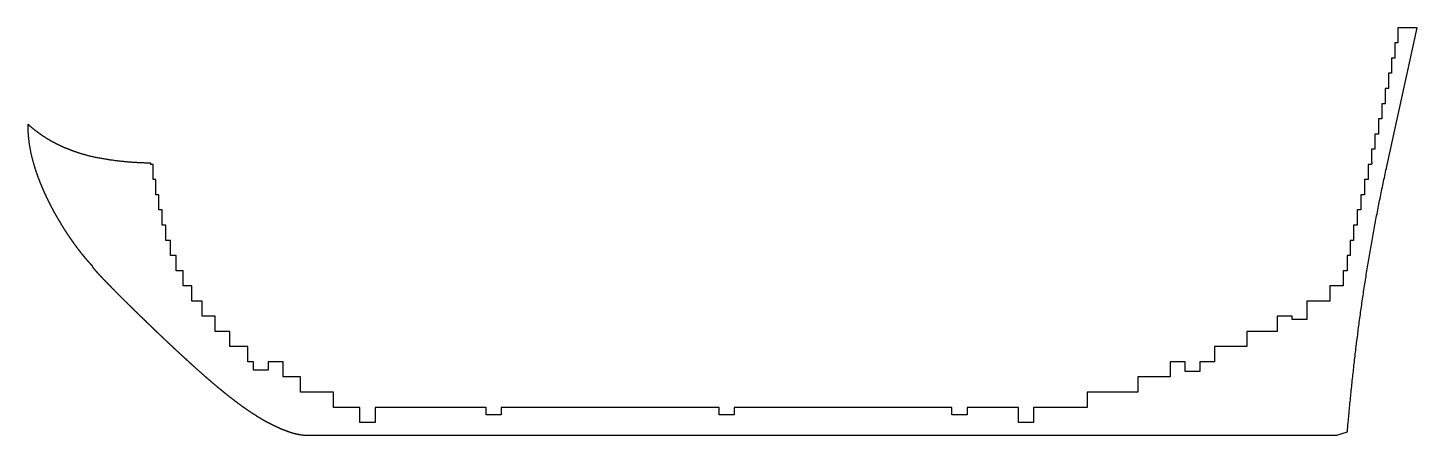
# Model space of a CAD drawing. Header units: millimetres. Extents: x -1 to 273, y 2 to 82.
import ezdxf

# ---------------------------------------------------------------- set-up
doc = ezdxf.new("R2010")
doc.units = ezdxf.units.MM
doc.layers.get('0').update_dxf_attribs({"linetype": 'CONTINUOUS'})

msp = doc.modelspace()

# ---------------------------------------------------------------- linework, layer by layer
for p, q in [((267.19, 55.31), (273.13, 82.38)), ((273.13, 82.38), (269.32, 82.38)), ((269.32, 82.38), (269.32, 79.38)), ((269.32, 79.38), (268.7, 79.38)), ((268.7, 79.38), (268.7, 76.38)), ((268.7, 76.38), (268.07, 76.38)), ((268.07, 76.38), (268.07, 73.38)), ((268.07, 73.38), (267.44, 73.38)), ((267.44, 73.38), (267.44, 70.38)), ((267.44, 70.38), (266.79, 70.38)), ((266.79, 70.38), (266.79, 67.38)), ((266.79, 67.38), (266.14, 67.38)), ((266.14, 67.38), (266.14, 64.38)), ((266.14, 64.38), (265.47, 64.38)), ((265.47, 64.38), (265.47, 61.38)), ((265.47, 61.38), (264.79, 61.38)), ((264.79, 61.38), (264.79, 58.38)), ((264.79, 58.38), (264.11, 58.38)), ((264.11, 58.38), (264.11, 55.74)), ((23.46, 55.38), (23.01, 55.38)), ((23.46, 52.38), (23.46, 55.38)), ((264.11, 55.38), (263.41, 55.38)), ((263.41, 55.38), (263.41, 52.38)), ((264.11, 55.74), (264.19, 55.74)), ((23.97, 52.38), (23.46, 52.38)), ((23.97, 49.38), (23.97, 52.38)), ((263.41, 52.38), (262.7, 52.38)), ((262.7, 52.38), (262.7, 49.38)), ((24.55, 49.38), (23.97, 49.38)), ((24.55, 46.38), (24.55, 49.38)), ((262.7, 49.38), (261.98, 49.38)), ((261.98, 49.38), (261.98, 46.38)), ((25.21, 46.38), (24.55, 46.38)), ((25.21, 43.38), (25.21, 46.38)), ((261.98, 46.38), (261.27, 46.38)), ((261.27, 46.38), (261.27, 43.38)), ((25.98, 43.38), (25.21, 43.38)), ((25.98, 40.38), (25.98, 43.38)), ((261.27, 43.38), (260.56, 43.38)), ((260.56, 43.38), (260.56, 40.38)), ((26.89, 40.38), (25.98, 40.38)), ((26.89, 37.38), (26.89, 40.38)), ((260.56, 40.38), (259.89, 40.38)), ((259.89, 40.38), (259.89, 37.38)), ((27.99, 37.38), (26.89, 37.38)), ((27.99, 34.38), (27.99, 37.38)), ((259.89, 37.38), (259.28, 37.38)), ((259.28, 37.38), (259.28, 34.38)), ((29.36, 34.38), (27.99, 34.38)), ((29.36, 31.38), (29.36, 34.38)), ((259.28, 34.38), (258.51, 34.38)), ((258.51, 34.38), (258.51, 31.38)), ((31.07, 31.38), (29.36, 31.38)), ((31.07, 28.38), (31.07, 31.38)), ((258.51, 31.38), (255.85, 31.38)), ((255.85, 31.38), (255.85, 28.38)), ((33.16, 28.38), (31.07, 28.38)), ((33.16, 25.38), (33.16, 28.38)), ((255.85, 28.38), (251.31, 28.38)), ((251.31, 28.38), (251.31, 24.72)), ((35.68, 25.38), (33.16, 25.38)), ((35.68, 22.38), (35.68, 25.38)), ((248.41, 25.38), (245.44, 25.38)), ((245.44, 25.38), (245.44, 22.38)), ((248.41, 24.72), (248.41, 25.38)), ((251.31, 24.72), (248.41, 24.72)), ((38.61, 22.38), (35.68, 22.38)), ((38.61, 19.38), (38.61, 22.38)), ((245.44, 22.38), (239.45, 22.38)), ((239.45, 22.38), (239.45, 19.38)), ((42.17, 19.38), (38.61, 19.38)), ((42.17, 16.38), (42.17, 19.38)), ((239.45, 19.38), (233.1, 19.38)), ((233.1, 19.38), (233.1, 16.38)), ((43.25, 16.38), (42.17, 16.38)), ((43.25, 14.73), (43.25, 16.38)), ((46.15, 14.73), (43.25, 14.73)), ((49.15, 16.38), (46.15, 16.38)), ((46.15, 16.38), (46.15, 14.73)), ((49.15, 13.38), (49.15, 16.38)), ((227.3, 16.38), (224.3, 16.38)), ((224.3, 16.38), (224.3, 13.38)), ((227.3, 14.45), (227.3, 16.38)), ((230.2, 14.45), (227.3, 14.45)), ((233.1, 16.38), (230.2, 16.38)), ((230.2, 16.38), (230.2, 14.45)), ((52.56, 13.38), (49.15, 13.38)), ((52.56, 10.38), (52.56, 13.38)), ((224.3, 13.38), (217.97, 13.38)), ((217.97, 13.38), (217.97, 10.38)), ((59.04, 10.38), (52.56, 10.38)), ((59.04, 7.38), (59.04, 10.38)), ((217.97, 10.38), (207.95, 10.38)), ((207.95, 10.38), (207.95, 7.38)), ((64.27, 7.38), (59.04, 7.38)), ((64.27, 4.38), (64.27, 7.38)), ((89.21, 7.38), (67.27, 7.38)), ((67.27, 7.38), (67.27, 4.38)), ((89.21, 5.88), (89.21, 7.38)), ((92.21, 5.88), (89.21, 5.88)), ((135.22, 7.38), (92.21, 7.38)), ((92.21, 7.38), (92.21, 5.88)), ((135.22, 5.88), (135.22, 7.38)), ((138.22, 5.88), (135.22, 5.88)), ((181.23, 7.38), (138.22, 7.38)), ((138.22, 7.38), (138.22, 5.88)), ((181.23, 5.88), (181.23, 7.38)), ((184.23, 5.88), (181.23, 5.88)), ((194.35, 7.38), (184.23, 7.38)), ((184.23, 7.38), (184.23, 5.88)), ((194.35, 4.38), (194.35, 7.38)), ((207.95, 7.38), (197.35, 7.38)), ((197.35, 7.38), (197.35, 4.38)), ((67.27, 4.38), (64.27, 4.38)), ((197.35, 4.38), (194.35, 4.38)), ((53.58, 1.88), (257.26, 1.88)), ((257.26, 1.88), (259.34, 2.57))]:
    msp.add_line(p, q)
for points, degree, knots in [([(-1.31, 63.33), (-1.32, 62.87), (-1.31, 61.95), (-1.22, 60.55), (-0.96, 58.63), (-0.47, 56.42), (0.06, 54.65), (0.5, 53.38), (0.78, 52.62), (0.88, 52.38)], 5, [0, 0, 0, 0, 0, 0, 0.0285714, 0.0571429, 0.0857143, 0.1142857, 0.1277116, 0.1277116, 0.1277116, 0.1277116, 0.1277116, 0.1277116]), ([(1.12, 61.38), (1.06, 61.42), (0.54, 61.79), (0.04, 62.17), (-0.44, 62.56), (-0.92, 62.97), (-1.31, 63.33)], 5, [-0.1149909, -0.1149909, -0.1149909, -0.1149909, -0.1149909, -0.1149909, -0.1, 0, 0, 0, 0, 0, 0]), ([(6.69, 58.38), (6.48, 58.46), (5.73, 58.77), (4.54, 59.31), (3.42, 59.9), (2.35, 60.54), (1.5, 61.11), (1.12, 61.38)], 5, [-0.3370157, -0.3370157, -0.3370157, -0.3370157, -0.3370157, -0.3370157, -0.3, -0.2, -0.1149909, -0.1149909, -0.1149909, -0.1149909, -0.1149909, -0.1149909]), ([(22.98, 55.62), (22.84, 55.63), (21.91, 55.65), (20.22, 55.71), (17.84, 55.87), (14.84, 56.21), (11.75, 56.77), (9.5, 57.37), (7.96, 57.89), (7.04, 58.24), (6.69, 58.38)], 5, [-0.8181917, -0.8181917, -0.8181917, -0.8181917, -0.8181917, -0.8181917, -0.8, -0.7, -0.6, -0.5, -0.4, -0.3370157, -0.3370157, -0.3370157, -0.3370157, -0.3370157, -0.3370157]), ([(0.88, 52.38), (0.98, 52.1), (1.22, 51.5), (1.46, 50.9), (1.72, 50.3), (2, 49.7), (2.15, 49.38)], 5, [0.12771161, 0.12771161, 0.12771161, 0.12771161, 0.12771161, 0.12771161, 0.14285714, 0.16056057, 0.16056057, 0.16056057, 0.16056057, 0.16056057, 0.16056057]), ([(2.15, 49.38), (2.24, 49.18), (2.52, 48.57), (2.82, 47.97), (3.12, 47.37), (3.43, 46.78), (3.65, 46.38)], 5, [0.16056057, 0.16056057, 0.16056057, 0.16056057, 0.16056057, 0.16056057, 0.17142857, 0.19354025, 0.19354025, 0.19354025, 0.19354025, 0.19354025, 0.19354025]), ([(3.65, 46.38), (3.71, 46.26), (4.04, 45.65), (4.38, 45.04), (4.73, 44.44), (5.09, 43.85), (5.38, 43.38)], 5, [0.19354025, 0.19354025, 0.19354025, 0.19354025, 0.19354025, 0.19354025, 0.2, 0.22763931, 0.22763931, 0.22763931, 0.22763931, 0.22763931, 0.22763931]), ([(5.38, 43.38), (5.39, 43.36), (5.7, 42.86), (6.09, 42.24), (6.48, 41.64), (6.88, 41.05), (7.27, 40.49), (7.35, 40.38)], 5, [0.22763931, 0.22763931, 0.22763931, 0.22763931, 0.22763931, 0.22763931, 0.22857143, 0.25714286, 0.26434744, 0.26434744, 0.26434744, 0.26434744, 0.26434744, 0.26434744]), ([(7.35, 40.38), (7.58, 40.05), (8.03, 39.41), (8.49, 38.8), (8.94, 38.21), (9.4, 37.65), (9.62, 37.38)], 5, [0.26434744, 0.26434744, 0.26434744, 0.26434744, 0.26434744, 0.26434744, 0.28571429, 0.30615567, 0.30615567, 0.30615567, 0.30615567, 0.30615567, 0.30615567]), ([(9.62, 37.38), (9.7, 37.27), (10.06, 36.84), (10.42, 36.42), (10.77, 36.02), (11.13, 35.64), (11.39, 35.36)], 5, [0.30615567, 0.30615567, 0.30615567, 0.30615567, 0.30615567, 0.30615567, 0.31428571, 0.33931088, 0.33931088, 0.33931088, 0.33931088, 0.33931088, 0.33931088]), ([(11.39, 35.36), (11.38, 35.33), (11.4, 35.24), (11.5, 35.08), (11.68, 34.85), (11.94, 34.55), (12.08, 34.38)], 5, [0, 0, 0, 0, 0, 0, 0.04, 0.07910075, 0.07910075, 0.07910075, 0.07910075, 0.07910075, 0.07910075]), ([(12.08, 34.38), (12.09, 34.37), (12.24, 34.2), (12.59, 33.81), (13.09, 33.27), (13.69, 32.64), (14.39, 31.92), (14.81, 31.49), (14.92, 31.38)], 5, [0.07910075, 0.07910075, 0.07910075, 0.07910075, 0.07910075, 0.07910075, 0.08, 0.12, 0.16, 0.17313329, 0.17313329, 0.17313329, 0.17313329, 0.17313329, 0.17313329]), ([(14.92, 31.38), (15.14, 31.15), (15.68, 30.61), (16.26, 30.02), (16.87, 29.41), (17.52, 28.76), (17.91, 28.38)], 5, [0.17313329, 0.17313329, 0.17313329, 0.17313329, 0.17313329, 0.17313329, 0.2, 0.23734716, 0.23734716, 0.23734716, 0.23734716, 0.23734716, 0.23734716]), ([(17.91, 28.38), (17.94, 28.35), (18.38, 27.91), (18.97, 27.33), (19.58, 26.73), (20.21, 26.11), (20.82, 25.52), (20.97, 25.38)], 5, [0.23734716, 0.23734716, 0.23734716, 0.23734716, 0.23734716, 0.23734716, 0.24, 0.28, 0.29269415, 0.29269415, 0.29269415, 0.29269415, 0.29269415, 0.29269415]), ([(20.97, 25.38), (21.29, 25.07), (21.9, 24.48), (22.52, 23.88), (23.15, 23.27), (23.78, 22.67), (24.08, 22.38)], 5, [0.29269415, 0.29269415, 0.29269415, 0.29269415, 0.29269415, 0.29269415, 0.32, 0.34467652, 0.34467652, 0.34467652, 0.34467652, 0.34467652, 0.34467652]), ([(24.08, 22.38), (24.27, 22.2), (24.9, 21.6), (25.54, 20.99), (26.17, 20.39), (26.81, 19.79), (27.25, 19.38)], 5, [0.34467652, 0.34467652, 0.34467652, 0.34467652, 0.34467652, 0.34467652, 0.36, 0.39620197, 0.39620197, 0.39620197, 0.39620197, 0.39620197, 0.39620197]), ([(261.08, 19.38), (261.18, 20.19), (261.28, 21), (261.38, 21.81), (261.4, 22), (261.43, 22.19), (261.45, 22.38)], 3, [-0.69504197, -0.69504197, -0.69504197, -0.69504197, -0.64991787, -0.64991787, -0.64991787, -0.63944524, -0.63944524, -0.63944524, -0.63944524]), ([(27.25, 19.38), (27.3, 19.33), (27.84, 18.83), (28.49, 18.22), (29.14, 17.62), (29.79, 17.02), (30.38, 16.48), (30.5, 16.38)], 5, [0.39620197, 0.39620197, 0.39620197, 0.39620197, 0.39620197, 0.39620197, 0.4, 0.44, 0.44959459, 0.44959459, 0.44959459, 0.44959459, 0.44959459, 0.44959459]), ([(30.5, 16.38), (30.86, 16.05), (31.55, 15.42), (32.23, 14.82), (32.9, 14.22), (33.55, 13.65), (33.86, 13.38)], 5, [0.44959459, 0.44959459, 0.44959459, 0.44959459, 0.44959459, 0.44959459, 0.48, 0.50740659, 0.50740659, 0.50740659, 0.50740659, 0.50740659, 0.50740659]), ([(33.86, 13.38), (34, 13.25), (34.59, 12.74), (35.32, 12.12), (36.04, 11.51), (36.73, 10.94), (37.28, 10.49), (37.42, 10.38)], 5, [0.50740659, 0.50740659, 0.50740659, 0.50740659, 0.50740659, 0.50740659, 0.52, 0.56, 0.57336263, 0.57336263, 0.57336263, 0.57336263, 0.57336263, 0.57336263]), ([(37.42, 10.38), (37.7, 10.15), (38.38, 9.61), (39.18, 8.98), (39.97, 8.38), (40.73, 7.83), (41.22, 7.47), (41.36, 7.38)], 5, [0.57336263, 0.57336263, 0.57336263, 0.57336263, 0.57336263, 0.57336263, 0.6, 0.64, 0.65479075, 0.65479075, 0.65479075, 0.65479075, 0.65479075, 0.65479075]), ([(41.36, 7.38), (41.59, 7.22), (42.17, 6.81), (43.08, 6.19), (44.07, 5.57), (44.99, 5.02), (45.69, 4.63), (46.07, 4.43), (46.17, 4.38)], 5, [0.6547907, 0.6547907, 0.6547907, 0.6547907, 0.6547907, 0.6547907, 0.68, 0.72, 0.76, 0.7732475, 0.7732475, 0.7732475, 0.7732475, 0.7732475, 0.7732475]), ([(46.17, 4.38), (46.36, 4.27), (46.83, 4.03), (47.56, 3.67), (48.49, 3.24), (49.55, 2.81), (50.53, 2.46), (51.18, 2.26), (51.61, 2.17), (51.86, 2.12), (51.98, 2.11)], 5, [0.7732475, 0.7732475, 0.7732475, 0.7732475, 0.7732475, 0.7732475, 0.8, 0.84, 0.88, 0.92, 0.96, 1, 1, 1, 1, 1, 1]), ([(51.98, 2.11), (52.02, 2.1), (52.33, 2.03), (52.65, 1.97), (52.97, 1.93), (53.3, 1.89), (53.58, 1.88)], 5, [0.96718319, 0.96718319, 0.96718319, 0.96718319, 0.96718319, 0.96718319, 0.97142857, 1, 1, 1, 1, 1, 1])]:
    msp.add_open_spline(points, degree=degree, knots=knots)
for points, degree in [([(23.01, 55.38), (23.01, 55.43), (23, 55.48), (22.99, 55.52), (22.99, 55.57), (22.98, 55.62)], 5), ([(264.19, 55.74), (264.17, 55.67), (264.16, 55.59), (264.14, 55.52), (264.12, 55.45), (264.11, 55.38)], 5), ([(266.56, 52.38), (266.77, 53.36), (266.98, 54.34), (267.19, 55.31)], 3), ([(265.94, 49.38), (266.14, 50.38), (266.35, 51.38), (266.56, 52.38)], 3), ([(265.34, 46.38), (265.53, 47.38), (265.73, 48.38), (265.94, 49.38)], 3), ([(264.77, 43.38), (264.95, 44.38), (265.14, 45.38), (265.34, 46.38)], 3), ([(264.22, 40.38), (264.4, 41.38), (264.58, 42.38), (264.77, 43.38)], 3), ([(263.69, 37.38), (263.86, 38.38), (264.04, 39.38), (264.22, 40.38)], 3), ([(263.2, 34.38), (263.36, 35.38), (263.52, 36.38), (263.69, 37.38)], 3), ([(262.72, 31.38), (262.88, 32.38), (263.03, 33.38), (263.2, 34.38)], 3), ([(262.27, 28.38), (262.42, 29.38), (262.57, 30.38), (262.72, 31.38)], 3), ([(261.85, 25.38), (261.99, 26.38), (262.13, 27.38), (262.27, 28.38)], 3), ([(261.45, 22.38), (261.58, 23.38), (261.71, 24.38), (261.85, 25.38)], 3), ([(260.72, 16.38), (260.84, 17.38), (260.96, 18.38), (261.08, 19.38)], 3), ([(260.39, 13.38), (260.5, 14.38), (260.61, 15.38), (260.72, 16.38)], 3), ([(260.08, 10.38), (260.18, 11.38), (260.28, 12.38), (260.39, 13.38)], 3), ([(259.78, 7.38), (259.87, 8.38), (259.97, 9.38), (260.08, 10.38)], 3), ([(259.5, 4.38), (259.59, 5.38), (259.68, 6.38), (259.78, 7.38)], 3), ([(259.34, 2.57), (259.39, 3.17), (259.44, 3.77), (259.5, 4.38)], 3)]:
    msp.add_open_spline(points, degree=degree)

doc.saveas('drawing.dxf')
